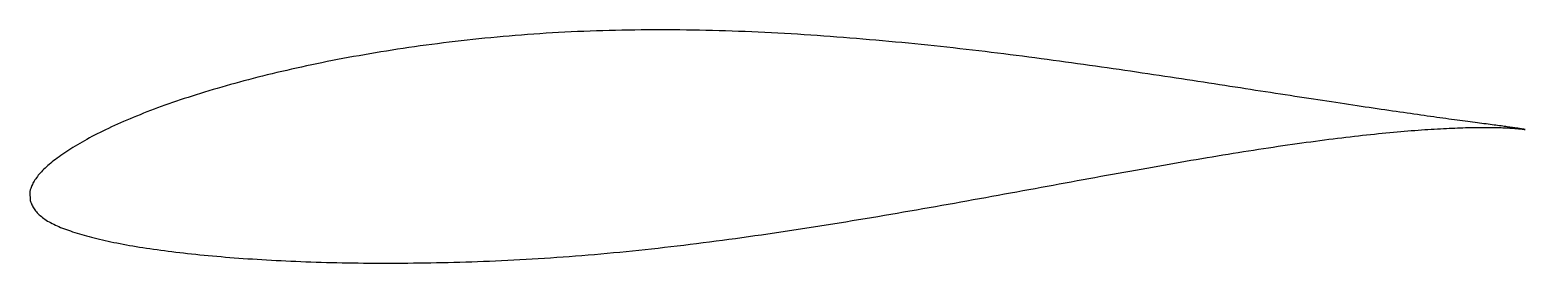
# Model space of a CAD drawing. Header units: metres. Extents: x -20.3 to 41.2, y -3.5 to 6.1.
import ezdxf

# ---------------------------------------------------------------- set-up
doc = ezdxf.new("R2010")
doc.units = ezdxf.units.M

msp = doc.modelspace()

# ---------------------------------------------------------------- linework, layer by layer
msp.add_lwpolyline([(41.247, 1.974), (41.246, 1.975), (41.242, 1.976), (41.236, 1.977), (41.228, 1.979), (41.217, 1.981), (41.204, 1.984), (41.189, 1.987), (41.171, 1.99), (41.151, 1.993), (41.128, 1.997), (41.103, 2.001), (41.076, 2.006), (41.047, 2.011), (41.015, 2.015), (40.981, 2.021), (40.944, 2.026), (40.905, 2.032), (40.864, 2.038), (40.82, 2.044), (40.774, 2.051), (40.726, 2.057), (40.676, 2.065), (40.623, 2.072), (40.568, 2.079), (40.51, 2.087), (40.45, 2.095), (40.388, 2.104), (40.324, 2.113), (40.257, 2.122), (40.188, 2.131), (40.117, 2.14), (40.043, 2.15), (39.967, 2.16), (39.889, 2.171), (39.809, 2.181), (39.726, 2.192), (39.642, 2.204), (39.554, 2.215), (39.465, 2.227), (39.374, 2.239), (39.28, 2.252), (39.184, 2.264), (39.086, 2.277), (38.985, 2.291), (38.883, 2.305), (38.778, 2.319), (38.671, 2.333), (38.562, 2.348), (38.45, 2.363), (38.337, 2.378), (38.221, 2.394), (38.104, 2.41), (37.984, 2.426), (37.862, 2.443), (37.738, 2.46), (37.611, 2.478), (37.483, 2.495), (37.353, 2.514), (37.22, 2.532), (37.086, 2.551), (36.949, 2.57), (36.811, 2.59), (36.67, 2.61), (36.527, 2.63), (36.383, 2.651), (36.236, 2.672), (36.087, 2.693), (35.937, 2.715), (35.784, 2.737), (35.63, 2.76), (35.473, 2.783), (35.315, 2.806), (35.154, 2.83), (34.992, 2.854), (34.828, 2.878), (34.662, 2.903), (34.494, 2.928), (34.325, 2.953), (34.153, 2.979), (33.98, 3.005), (33.804, 3.031), (33.627, 3.058), (33.448, 3.085), (33.268, 3.112), (33.086, 3.14), (32.901, 3.168), (32.716, 3.197), (32.528, 3.225), (32.339, 3.254), (32.148, 3.283), (31.955, 3.313), (31.761, 3.343), (31.565, 3.373), (31.367, 3.403), (31.168, 3.434), (30.968, 3.465), (30.765, 3.496), (30.561, 3.528), (30.356, 3.56), (30.149, 3.592), (29.94, 3.624), (29.73, 3.657), (29.519, 3.689), (29.306, 3.722), (29.091, 3.755), (28.875, 3.789), (28.658, 3.822), (28.439, 3.856), (28.219, 3.89), (27.998, 3.924), (27.775, 3.958), (27.551, 3.993), (27.325, 4.027), (27.098, 4.062), (26.87, 4.097), (26.641, 4.131), (26.41, 4.166), (26.178, 4.201), (25.945, 4.236), (25.711, 4.271), (25.476, 4.306), (25.239, 4.341), (25.001, 4.376), (24.762, 4.411), (24.522, 4.446), (24.281, 4.482), (24.039, 4.517), (23.796, 4.551), (23.552, 4.586), (23.307, 4.621), (23.061, 4.656), (22.814, 4.69), (22.566, 4.725), (22.317, 4.759), (22.067, 4.793), (21.816, 4.827), (21.564, 4.861), (21.312, 4.895), (21.058, 4.928), (20.804, 4.961), (20.549, 4.994), (20.293, 5.027), (20.037, 5.06), (19.78, 5.092), (19.522, 5.124), (19.263, 5.155), (19.004, 5.187), (18.744, 5.218), (18.483, 5.249), (18.222, 5.279), (17.96, 5.309), (17.698, 5.338), (17.435, 5.368), (17.171, 5.396), (16.907, 5.424), (16.643, 5.452), (16.378, 5.48), (16.113, 5.507), (15.847, 5.533), (15.581, 5.559), (15.314, 5.584), (15.047, 5.61), (14.78, 5.634), (14.512, 5.658), (14.245, 5.681), (13.976, 5.704), (13.708, 5.727), (13.439, 5.748), (13.17, 5.77), (12.901, 5.79), (12.632, 5.81), (12.363, 5.83), (12.093, 5.849), (11.823, 5.867), (11.554, 5.884), (11.284, 5.901), (11.014, 5.917), (10.744, 5.933), (10.474, 5.948), (10.204, 5.962), (9.934, 5.975), (9.665, 5.988), (9.395, 6), (9.125, 6.011), (8.856, 6.022), (8.586, 6.031), (8.317, 6.04), (8.048, 6.048), (7.779, 6.056), (7.51, 6.062), (7.242, 6.068), (6.974, 6.073), (6.706, 6.077), (6.439, 6.08), (6.171, 6.083), (5.905, 6.084), (5.638, 6.085), (5.372, 6.085), (5.106, 6.084), (4.841, 6.082), (4.576, 6.079), (4.312, 6.075), (4.048, 6.07), (3.785, 6.065), (3.522, 6.059), (3.26, 6.051), (2.998, 6.043), (2.737, 6.034), (2.477, 6.023), (2.217, 6.012), (1.958, 6), (1.699, 5.988), (1.441, 5.974), (1.184, 5.959), (0.928, 5.944), (0.672, 5.927), (0.417, 5.91), (0.163, 5.891), (-0.09, 5.872), (-0.342, 5.852), (-0.594, 5.831), (-0.845, 5.809), (-1.095, 5.787), (-1.344, 5.763), (-1.592, 5.739), (-1.839, 5.714), (-2.085, 5.688), (-2.33, 5.661), (-2.574, 5.633), (-2.817, 5.605), (-3.059, 5.576), (-3.3, 5.547), (-3.54, 5.516), (-3.779, 5.485), (-4.017, 5.453), (-4.254, 5.42), (-4.489, 5.387), (-4.724, 5.353), (-4.957, 5.319), (-5.189, 5.283), (-5.42, 5.248), (-5.65, 5.211), (-5.878, 5.174), (-6.105, 5.137), (-6.331, 5.099), (-6.556, 5.06), (-6.779, 5.021), (-7.001, 4.981), (-7.222, 4.941), (-7.441, 4.9), (-7.659, 4.859), (-7.875, 4.817), (-8.09, 4.774), (-8.304, 4.731), (-8.516, 4.687), (-8.727, 4.643), (-8.936, 4.599), (-9.144, 4.554), (-9.35, 4.508), (-9.555, 4.463), (-9.758, 4.416), (-9.96, 4.369), (-10.16, 4.322), (-10.359, 4.274), (-10.556, 4.226), (-10.751, 4.178), (-10.945, 4.129), (-11.137, 4.079), (-11.328, 4.03), (-11.516, 3.98), (-11.704, 3.93), (-11.889, 3.879), (-12.073, 3.828), (-12.255, 3.777), (-12.435, 3.725), (-12.614, 3.673), (-12.79, 3.621), (-12.965, 3.568), (-13.139, 3.516), (-13.31, 3.463), (-13.48, 3.41), (-13.647, 3.356), (-13.813, 3.303), (-13.977, 3.249), (-14.14, 3.195), (-14.3, 3.14), (-14.458, 3.086), (-14.615, 3.031), (-14.77, 2.976), (-14.923, 2.921), (-15.073, 2.866), (-15.222, 2.811), (-15.369, 2.755), (-15.514, 2.7), (-15.657, 2.644), (-15.798, 2.588), (-15.937, 2.532), (-16.074, 2.476), (-16.209, 2.42), (-16.342, 2.364), (-16.473, 2.308), (-16.602, 2.251), (-16.729, 2.195), (-16.853, 2.138), (-16.976, 2.082), (-17.096, 2.025), (-17.215, 1.969), (-17.331, 1.912), (-17.446, 1.855), (-17.558, 1.798), (-17.668, 1.741), (-17.776, 1.684), (-17.881, 1.628), (-17.985, 1.571), (-18.086, 1.514), (-18.185, 1.458), (-18.283, 1.402), (-18.377, 1.346), (-18.47, 1.29), (-18.561, 1.234), (-18.649, 1.179), (-18.735, 1.124), (-18.819, 1.069), (-18.901, 1.014), (-18.98, 0.96), (-19.057, 0.907), (-19.133, 0.853), (-19.205, 0.8), (-19.276, 0.747), (-19.344, 0.695), (-19.41, 0.643), (-19.474, 0.591), (-19.536, 0.54), (-19.595, 0.488), (-19.652, 0.437), (-19.706, 0.387), (-19.759, 0.336), (-19.809, 0.286), (-19.857, 0.236), (-19.902, 0.186), (-19.946, 0.137), (-19.987, 0.088), (-20.025, 0.039), (-20.061, -0.009), (-20.095, -0.057), (-20.127, -0.104), (-20.157, -0.151), (-20.184, -0.197), (-20.209, -0.242), (-20.231, -0.286), (-20.251, -0.329), (-20.269, -0.371), (-20.285, -0.412), (-20.298, -0.45), (-20.31, -0.485), (-20.319, -0.517), (-20.326, -0.544), (-20.33, -0.565), (-20.333, -0.579), (-20.316, -0.972), (-20.314, -0.976), (-20.31, -0.985), (-20.304, -1), (-20.294, -1.022), (-20.282, -1.052), (-20.268, -1.087), (-20.251, -1.125), (-20.231, -1.166), (-20.209, -1.207), (-20.185, -1.249), (-20.158, -1.291), (-20.129, -1.333), (-20.098, -1.375), (-20.064, -1.416), (-20.028, -1.457), (-19.99, -1.497), (-19.95, -1.536), (-19.907, -1.575), (-19.862, -1.614), (-19.814, -1.651), (-19.765, -1.688), (-19.713, -1.725), (-19.658, -1.76), (-19.602, -1.796), (-19.543, -1.83), (-19.482, -1.864), (-19.419, -1.898), (-19.353, -1.93), (-19.285, -1.963), (-19.215, -1.995), (-19.143, -2.026), (-19.069, -2.057), (-18.992, -2.088), (-18.913, -2.118), (-18.831, -2.148), (-18.748, -2.177), (-18.662, -2.207), (-18.574, -2.236), (-18.484, -2.265), (-18.392, -2.294), (-18.297, -2.323), (-18.2, -2.351), (-18.102, -2.379), (-18, -2.408), (-17.897, -2.436), (-17.792, -2.463), (-17.684, -2.491), (-17.574, -2.518), (-17.462, -2.546), (-17.348, -2.572), (-17.232, -2.599), (-17.114, -2.625), (-16.994, -2.651), (-16.871, -2.677), (-16.747, -2.702), (-16.62, -2.727), (-16.492, -2.751), (-16.361, -2.776), (-16.228, -2.799), (-16.094, -2.823), (-15.957, -2.846), (-15.818, -2.869), (-15.677, -2.891), (-15.535, -2.913), (-15.39, -2.935), (-15.243, -2.956), (-15.095, -2.977), (-14.944, -2.997), (-14.792, -3.018), (-14.637, -3.038), (-14.481, -3.057), (-14.323, -3.076), (-14.163, -3.095), (-14.001, -3.114), (-13.837, -3.132), (-13.671, -3.15), (-13.504, -3.168), (-13.334, -3.185), (-13.163, -3.202), (-12.99, -3.218), (-12.815, -3.234), (-12.639, -3.25), (-12.461, -3.265), (-12.281, -3.28), (-12.099, -3.294), (-11.916, -3.309), (-11.73, -3.322), (-11.544, -3.336), (-11.355, -3.349), (-11.165, -3.362), (-10.973, -3.374), (-10.78, -3.386), (-10.585, -3.397), (-10.388, -3.408), (-10.19, -3.418), (-9.99, -3.429), (-9.789, -3.439), (-9.586, -3.448), (-9.382, -3.457), (-9.176, -3.465), (-8.968, -3.473), (-8.759, -3.48), (-8.549, -3.487), (-8.337, -3.493), (-8.124, -3.5), (-7.91, -3.505), (-7.694, -3.51), (-7.476, -3.515), (-7.258, -3.519), (-7.038, -3.522), (-6.816, -3.525), (-6.594, -3.528), (-6.37, -3.529), (-6.144, -3.531), (-5.918, -3.532), (-5.69, -3.532), (-5.461, -3.532), (-5.231, -3.532), (-5, -3.53), (-4.767, -3.529), (-4.534, -3.527), (-4.299, -3.524), (-4.063, -3.521), (-3.826, -3.517), (-3.588, -3.513), (-3.349, -3.508), (-3.109, -3.502), (-2.868, -3.496), (-2.625, -3.49), (-2.382, -3.482), (-2.138, -3.474), (-1.893, -3.465), (-1.647, -3.456), (-1.4, -3.447), (-1.152, -3.436), (-0.904, -3.425), (-0.654, -3.413), (-0.404, -3.4), (-0.153, -3.387), (0.099, -3.373), (0.352, -3.358), (0.605, -3.343), (0.859, -3.326), (1.114, -3.309), (1.37, -3.292), (1.626, -3.273), (1.883, -3.254), (2.141, -3.234), (2.399, -3.214), (2.657, -3.192), (2.917, -3.17), (3.177, -3.147), (3.437, -3.124), (3.698, -3.1), (3.959, -3.075), (4.221, -3.049), (4.483, -3.023), (4.746, -2.995), (5.009, -2.968), (5.273, -2.939), (5.537, -2.91), (5.801, -2.88), (6.066, -2.85), (6.331, -2.819), (6.596, -2.787), (6.862, -2.754), (7.127, -2.722), (7.393, -2.688), (7.66, -2.654), (7.926, -2.619), (8.193, -2.584), (8.459, -2.548), (8.726, -2.512), (8.993, -2.475), (9.261, -2.438), (9.528, -2.4), (9.795, -2.361), (10.062, -2.322), (10.33, -2.283), (10.597, -2.243), (10.864, -2.203), (11.132, -2.162), (11.399, -2.121), (11.666, -2.08), (11.933, -2.038), (12.2, -1.996), (12.467, -1.954), (12.733, -1.911), (13, -1.868), (13.266, -1.825), (13.532, -1.781), (13.798, -1.737), (14.063, -1.693), (14.328, -1.649), (14.593, -1.604), (14.858, -1.559), (15.122, -1.514), (15.386, -1.469), (15.65, -1.423), (15.913, -1.378), (16.176, -1.332), (16.438, -1.286), (16.7, -1.24), (16.961, -1.194), (17.222, -1.147), (17.482, -1.101), (17.742, -1.055), (18.002, -1.008), (18.26, -0.962), (18.518, -0.915), (18.776, -0.868), (19.033, -0.822), (19.289, -0.775), (19.545, -0.728), (19.8, -0.681), (20.054, -0.635), (20.307, -0.589), (20.56, -0.542), (20.812, -0.496), (21.063, -0.45), (21.313, -0.403), (21.563, -0.358), (21.812, -0.312), (22.06, -0.266), (22.307, -0.221), (22.553, -0.175), (22.798, -0.13), (23.042, -0.086), (23.286, -0.041), (23.528, 0.003), (23.769, 0.047), (24.01, 0.091), (24.249, 0.134), (24.487, 0.178), (24.725, 0.221), (24.961, 0.263), (25.196, 0.305), (25.43, 0.347), (25.663, 0.389), (25.895, 0.43), (26.125, 0.471), (26.355, 0.511), (26.583, 0.551), (26.81, 0.591), (27.036, 0.63), (27.261, 0.669), (27.484, 0.707), (27.706, 0.745), (27.927, 0.783), (28.146, 0.82), (28.364, 0.856), (28.581, 0.892), (28.796, 0.928), (29.011, 0.963), (29.223, 0.997), (29.434, 1.031), (29.644, 1.065), (29.853, 1.098), (30.06, 1.13), (30.265, 1.162), (30.469, 1.193), (30.672, 1.224), (30.873, 1.254), (31.072, 1.284), (31.27, 1.313), (31.466, 1.341), (31.661, 1.369), (31.854, 1.397), (32.046, 1.423), (32.236, 1.45), (32.424, 1.475), (32.611, 1.5), (32.796, 1.525), (32.979, 1.549), (33.161, 1.572), (33.341, 1.595), (33.519, 1.617), (33.695, 1.639), (33.87, 1.66), (34.043, 1.68), (34.214, 1.7), (34.384, 1.72), (34.551, 1.738), (34.717, 1.756), (34.881, 1.774), (35.043, 1.791), (35.203, 1.807), (35.362, 1.823), (35.518, 1.839), (35.673, 1.853), (35.826, 1.868), (35.977, 1.881), (36.126, 1.895), (36.273, 1.907), (36.418, 1.919), (36.561, 1.931), (36.702, 1.942), (36.841, 1.952), (36.978, 1.962), (37.114, 1.971), (37.247, 1.98), (37.378, 1.989), (37.507, 1.997), (37.634, 2.004), (37.759, 2.011), (37.882, 2.017), (38.003, 2.023), (38.122, 2.029), (38.239, 2.034), (38.353, 2.039), (38.466, 2.043), (38.576, 2.047), (38.684, 2.05), (38.79, 2.053), (38.894, 2.056), (38.996, 2.058), (39.096, 2.06), (39.193, 2.062), (39.289, 2.063), (39.382, 2.064), (39.473, 2.064), (39.562, 2.064), (39.648, 2.064), (39.733, 2.064), (39.815, 2.063), (39.894, 2.062), (39.972, 2.061), (40.048, 2.06), (40.121, 2.058), (40.192, 2.056), (40.26, 2.054), (40.327, 2.052), (40.391, 2.05), (40.453, 2.047), (40.512, 2.044), (40.569, 2.041), (40.624, 2.038), (40.677, 2.035), (40.727, 2.032), (40.776, 2.029), (40.821, 2.025), (40.865, 2.022), (40.906, 2.018), (40.945, 2.015), (40.981, 2.011), (41.015, 2.008), (41.047, 2.004), (41.077, 2.001), (41.104, 1.998), (41.128, 1.995), (41.151, 1.991), (41.171, 1.989), (41.189, 1.986), (41.204, 1.983), (41.217, 1.981), (41.228, 1.979), (41.236, 1.977), (41.242, 1.976), (41.246, 1.975), (41.247, 1.974)], close=True)

doc.saveas('drawing.dxf')
